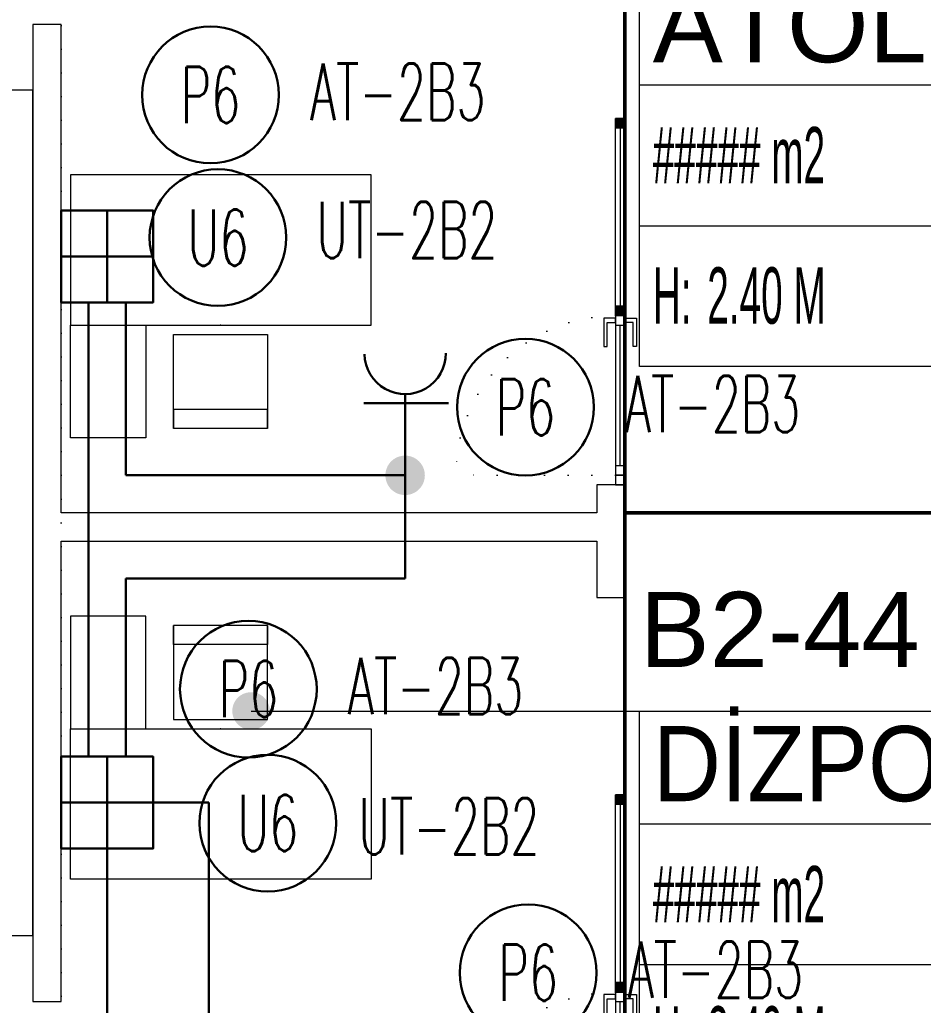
# Model space of a CAD drawing. Header units: metres. Extents: x -13194 to 152406, y -14653 to 29421.
# Drawn here: x 4418 to 4899, y 3378 to 3902 of the extents above; entities that cross this region are included whole.
import ezdxf
from ezdxf.enums import TextEntityAlignment as Align

# ---------------------------------------------------------------- set-up
doc = ezdxf.new("R2010")
doc.units = ezdxf.units.M
doc.header["$LTSCALE"] = 100
doc.header["$MEASUREMENT"] = 0
for name, pattern in [('DOT2', [0.125, 0, -0.125]), ('DOT5', [0.75, 0, -0.75]), ('HIDDEN', [0.375, 0.25, -0.125])]:
    doc.linetypes.add(name, pattern=pattern)
doc.layers.get('0').update_dxf_attribs({"color": 9, "lineweight": 9})
for name, color, linetype, lineweight in [('00', 9, 'Continuous', 9), ('05', 9, 'Continuous', 9), ('06B', 9, 'Continuous', 9), ('06D', 9, 'Continuous', 9), ('10', 9, 'Continuous', 9), ('15', 9, 'Continuous', 9), ('20', 9, 'DOT2', 9), ('21_mahal200', 9, 'Continuous', 9), ('E-DUVARA MONTE PRİZ KUTUSU', 7, 'Continuous', 30), ('E-KABLO', 7, 'Continuous', 30), ('E-LINYE', 7, 'Continuous', 30), ('E-PRİZ', 7, 'Continuous', 30)]:
    doc.layers.add(name, color=color, linetype=linetype, lineweight=lineweight)
doc.styles.add('Arial', font='arial.ttf', dxfattribs={"height": 2.5})
doc.styles.add('E-YAZI', font='txttw.shx')
doc.styles.add('MuuM_TEXT-STANDART', font='ARIALN.TTF')
doc.dimstyles.new('MuuM_DIM200', dxfattribs={"dimscale": 20, "dimtxt": 2, "dimasz": 1, "dimexe": 1, "dimexo": 1, "dimgap": 1, "dimtad": 1, "dimdec": 1, "dimrnd": 0.5, "dimdsep": 46, "dimtxsty": 'MuuM_TEXT-STANDART', "dimblk": 'ARCHTICK', "dimcen": 0, "dimdle": 0.15, "dimclrd": 256, "dimclre": 256, "dimclrt": 256, "dimadec": 0, "dimazin": 0, "dimtfac": 5, "dimtdec": 1, "dimtix": 1, "dimtmove": 2, "dimatfit": 3, "dimldrblk": 'DOT', "dimfxl": 3, "dimfxlon": 1, "dimtolj": 1, "dimlwd": -1, "dimlwe": -1, "dimarcsym": 0})

# ---------------------------------------------------------------- blocks, each defined once
blk = doc.blocks.new('10_DUVARA MONTE PRİZ KUTUSU')
at = {"layer": 'E-DUVARA MONTE PRİZ KUTUSU', "color": 4}
for p, q in [((0, 24.48), (0, -24.48)), ((24.48, 0), (-24.48, 0))]:
    blk.add_line(p, q, dxfattribs=at)
blk.add_lwpolyline([(-24.48, -24.48), (24.48, -24.48), (24.48, 24.48), (-24.48, 24.48)], close=True, dxfattribs=at)
blk = doc.blocks.new('100_PRİZ')
at = {"layer": 'E-PRİZ', "color": 4}
for p, q in [((0, 2.4), (0, 0)), ((-1.223, 2.136), (1.279, 2.136))]:
    blk.add_line(p, q, dxfattribs=at)
blk.add_arc((0, 3.6), 1.2, 180.7551, 0.7551, dxfattribs=at)
blk = doc.blocks.new('p-işyeri')
at = {"color": 0, "const_width": 2}
blk.add_lwpolyline([(200, 0), (200, 700), (-200, 700), (-200, 0)], close=True, dxfattribs=at)
blk = doc.blocks.new('p-sandalye-03')
for points in [[(-5, -25.14), (-5, 24.86), (-55, 24.86), (-55, -25.14), (-5, -25.14)], [(-55, 24.86), (-45, 24.86), (-45, -25.14), (-55, -25.14)]]:
    blk.add_lwpolyline(points)
blk.add_point((0, -0.14))
blk = doc.blocks.new('m-calisma unitesi 02')
at = {"ltscale": 0.5}
blk.add_lwpolyline([(-160, 140), (-160, 80), (-120, 80), (-120, 140)], close=True, dxfattribs=at)
blk.add_lwpolyline([(0, 80), (0, 0), (-160, 0), (-160, 80)], close=True)
at = {"linetype": 'DOT5'}
blk.add_lwpolyline([(-160, 80), (-160, 80)], dxfattribs=at)
at = {"rotation": 270}
blk.add_blockref('p-sandalye-03', (-80, 80), dxfattribs=at)
blk = doc.blocks.new('prf-10x10')
blk.add_lwpolyline([(-5, -5), (5, -5), (5, 5), (-5, 5)], close=True)
at = {"color": 255}
blk.add_solid([(-5, -5), (5, -5), (-5, 5), (5, 5)], dxfattribs=at)
at = {"layer": '10'}
blk.add_point((0, 0), dxfattribs=at)
blk = doc.blocks.new('*U491')
at = {"layer": '06D'}
blk.add_lwpolyline([(-2.5, 105), (2.5, 105), (2.5, 0), (-2.5, 0)], close=True, dxfattribs=at)
at = {"layer": '15'}
blk.add_lwpolyline([(0, 100), (0, 5)], dxfattribs=at)
at = {"layer": '10', "xscale": 0.5, "yscale": 0.5, "rotation": 90}
for p in [(0, 102.5), (0, 2.5)]:
    blk.add_blockref('prf-10x10', p, dxfattribs=at)
blk = doc.blocks.new('p-al-01')
at = {"layer": '06B'}
for points in [[(27.05, 4.35), (27.05, 10.6), (42.05, 10.6), (42.05, 8.72), (29.3, 8.72), (29.3, 8.72), (29.3, 4.35), (27.05, 4.35)], [(27.05, -0.65), (27.05, -6.9), (42.05, -6.9), (42.05, -5.03), (29.3, -5.03), (29.3, -5.03), (29.3, -0.65), (27.05, -0.65)]]:
    blk.add_lwpolyline(points, dxfattribs=at)
at = {"layer": '06D'}
for p, q in [((115.67, 4.35), (28.8, 4.35)), ((28.8, -0.65), (115.67, -0.65))]:
    blk.add_line(p, q, dxfattribs=at)
at = {"layer": '10'}
for points in [[(25.67, -0.65), (25.67, 4.35), (20.67, 4.35), (20.67, -0.65)], [(30.67, -0.65), (30.67, 4.35), (25.67, 4.35), (25.67, -0.65)], [(110.67, -0.65), (110.67, 4.35), (105.67, 4.35), (105.67, -0.65)], [(115.67, -0.65), (115.67, 4.35), (110.67, 4.35), (110.67, -0.65)]]:
    blk.add_lwpolyline(points, close=True, dxfattribs=at)
at = {"layer": '15'}
blk.add_lwpolyline([(105.67, 1.85), (30.67, 1.85)], dxfattribs=at)
at = {"layer": '20'}
blk.add_lwpolyline([(110.67, -0.65), (110.67, -85.65)], dxfattribs=at)
blk.add_arc((110.67, -0.65), 85, 180, 270, dxfattribs=at)
blk = doc.blocks.new('p-birim')
blk.add_lwpolyline([(0, 0), (1, 0), (1, 1), (0, 1)], close=True)
blk = doc.blocks.new('_ArchTick')
at = {"color": 0, "linetype": 'ByBlock', "const_width": 0.15}
blk.add_lwpolyline([(-0.5, -0.5), (0.5, 0.5)], dxfattribs=at)
blk = doc.blocks.new('_Dot')
at = {"color": 0, "linetype": 'ByBlock', "lineweight": -2}
blk.add_line((-0.5, 0), (-1, 0), dxfattribs=at)
at = {"color": 0, "linetype": 'ByBlock', "const_width": 0.5}
blk.add_lwpolyline([(-0.25, 0, 1), (0.25, 0, 1)], format="xyb", close=True, dxfattribs=at)
blk = doc.blocks.new('0_roomno2')
blk.add_lwpolyline([(19.375, -10.5), (0, -10.5), (0, 0), (19.375, 0)], close=True)
for points in [[(0, -3), (19.375, -3)], [(8.125, -3), (8.125, -10.5)], [(11.875, -3), (11.875, -10.5)], [(15.625, -3), (15.625, -10.5)], [(0, -6.75), (8.125, -6.75)]]:
    blk.add_lwpolyline(points)
at = {"style": 'MuuM_TEXT-STANDART', "width": 0.6}
blk.add_text('H:', height=1.5, dxfattribs=at).set_placement((0.35, -8.608), align=Align.MIDDLE_LEFT)
at = {"style": 'Arial'}
blk.add_attdef('ODANO', (0, 1.17), '', height=2, dxfattribs=at)
blk.add_attdef('MEKANADI', text='', height=2, dxfattribs=at).set_placement((0.35, -3), align=Align.BOTTOM_LEFT)
at = {"style": 'MuuM_TEXT-STANDART', "width": 0.6}
for tag, p in [('YER01', (10, -4.5)), ('TAVAN01', (13.75, -4.5)), ('DUVAR01', (17.5, -4.5)), ('YER02', (10, -6.75)), ('TAVAN02', (13.75, -6.75)), ('DUVAR02', (17.5, -6.75)), ('YER03', (10, -9)), ('TAVAN03', (13.75, -9)), ('DUVAR03', (17.5, -9))]:
    blk.add_attdef(tag, text='', height=1.5, dxfattribs=at).set_placement(p, align=Align.MIDDLE_CENTER)
for tag, p in [('M2', (0.35, -4.875)), ('TEMIZTAVANYUKSEKLIGI', (1.8, -8.608))]:
    blk.add_attdef(tag, text='', height=1.5, dxfattribs=at).set_placement(p, align=Align.MIDDLE_LEFT)
blk = doc.blocks.new('2.bod.Mimari')
at = {"layer": '00'}
blk.add_lwpolyline([(4440, -5250), (4440, -5005), (4725, -5005), (4725, -5035), (4740, -5035), (4740, -4975), (4725, -4975), (4725, -4990), (4440, -4990), (4440, -4730), (4425, -4730), (4425, -5250), (4425, -5250), (4440, -5250), (4440, -5250)], close=True, dxfattribs=at)
at = {"layer": '20'}
blk.add_lwpolyline([(3660, -6230), (4440, -6230), (4440, -4550), (3660, -4550)], close=True, dxfattribs=at)
for p in [(4737.5, -4885), (4737.5, -5245)]:
    blk.add_blockref('*U491', p)
at = {"rotation": 270}
for p in [(4735.65, -4859.33), (4735.65, -5219.33)]:
    blk.add_blockref('p-al-01', p, dxfattribs=at)
at = {"layer": '05', "xscale": 60, "yscale": 450}
blk.add_blockref('p-birim', (4365, -5215), dxfattribs=at)
at = {"layer": '05', "xscale": -1, "rotation": 180}
blk.add_blockref('m-calisma unitesi 02', (4605, -4810), dxfattribs=at)
at = {"layer": '05'}
blk.add_blockref('m-calisma unitesi 02', (4605, -5185), dxfattribs=at)
at = {"layer": '06D', "color": 89, "linetype": 'HIDDEN', "true_color": 0x2e4d23, "rotation": 90}
for p in [(5440, -4790), (5440, -5190)]:
    blk.add_blockref('p-işyeri', p, dxfattribs=at)
at = {"layer": '21_mahal200'}
ref = blk.add_blockref('0_roomno2', (4747.86, -4702.13), dxfattribs=dict(at, xscale=20, yscale=20, zscale=20))
ref.add_attrib('ODANO', 'B2-43', (4747.86, -4678.73), dxfattribs={"layer": '0', "height": 40, "style": 'Arial'})
ref.add_attrib('MEKANADI', 'ATÖLYE ŞEFİ', dxfattribs={"layer": '0', "height": 40, "style": 'Arial'}).set_placement((4754.86, -4762.13), align=Align.BOTTOM_LEFT)
ref.add_attrib('M2', '##### m2', dxfattribs={"layer": '0', "height": 30, "style": 'MuuM_TEXT-STANDART', "width": 0.6}).set_placement((4754.86, -4799.63), align=Align.MIDDLE_LEFT)
ref.add_attrib('TEMIZTAVANYUKSEKLIGI', '2.40 M', dxfattribs={"layer": '0', "height": 30, "style": 'MuuM_TEXT-STANDART', "width": 0.6}).set_placement((4783.86, -4874.29), align=Align.MIDDLE_LEFT)
ref.add_attrib('YER01', 'Y02', dxfattribs={"layer": '0', "height": 30, "style": 'MuuM_TEXT-STANDART', "width": 0.6}).set_placement((4947.86, -4792.13), align=Align.MIDDLE_CENTER)
ref.add_attrib('TAVAN01', 'T05', dxfattribs={"layer": '0', "height": 30, "style": 'MuuM_TEXT-STANDART', "width": 0.6}).set_placement((5022.86, -4792.13), align=Align.MIDDLE_CENTER)
ref.add_attrib('DUVAR01', 'D02', dxfattribs={"layer": '0', "height": 30, "style": 'MuuM_TEXT-STANDART', "width": 0.6}).set_placement((5097.86, -4792.13), align=Align.MIDDLE_CENTER)
ref.add_attrib('TAVAN02', 'T09', dxfattribs={"layer": '0', "height": 30, "style": 'MuuM_TEXT-STANDART', "width": 0.6}).set_placement((5022.86, -4837.13), align=Align.MIDDLE_CENTER)
ref.add_attrib('DUVAR02', 'D07', dxfattribs={"layer": '0', "height": 30, "style": 'MuuM_TEXT-STANDART', "width": 0.6}).set_placement((5097.86, -4837.13), align=Align.MIDDLE_CENTER)
ref = blk.add_blockref('0_roomno2', (4747.86, -5095.44), dxfattribs=dict(at, xscale=20, yscale=20, zscale=20))
ref.add_attrib('ODANO', 'B2-44', (4747.86, -5072.04), dxfattribs={"layer": '0', "height": 40, "style": 'Arial'})
ref.add_attrib('MEKANADI', 'DİZPOZİSYON', dxfattribs={"layer": '0', "height": 40, "style": 'Arial', "width": 0.9}).set_placement((4754.86, -5155.44), align=Align.BOTTOM_LEFT)
ref.add_attrib('M2', '##### m2', dxfattribs={"layer": '0', "height": 30, "style": 'MuuM_TEXT-STANDART', "width": 0.6}).set_placement((4754.86, -5192.94), align=Align.MIDDLE_LEFT)
ref.add_attrib('TEMIZTAVANYUKSEKLIGI', '2.40 M', dxfattribs={"layer": '0', "height": 30, "style": 'MuuM_TEXT-STANDART', "width": 0.6}).set_placement((4783.86, -5267.6), align=Align.MIDDLE_LEFT)
ref.add_attrib('YER01', 'Y02', dxfattribs={"layer": '0', "height": 30, "style": 'MuuM_TEXT-STANDART', "width": 0.6}).set_placement((4947.86, -5185.44), align=Align.MIDDLE_CENTER)
ref.add_attrib('TAVAN01', 'T05', dxfattribs={"layer": '0', "height": 30, "style": 'MuuM_TEXT-STANDART', "width": 0.6}).set_placement((5022.86, -5185.44), align=Align.MIDDLE_CENTER)
ref.add_attrib('DUVAR01', 'D02', dxfattribs={"layer": '0', "height": 30, "style": 'MuuM_TEXT-STANDART', "width": 0.6}).set_placement((5097.86, -5185.44), align=Align.MIDDLE_CENTER)
ref.add_attrib('TAVAN02', 'T09', dxfattribs={"layer": '0', "height": 30, "style": 'MuuM_TEXT-STANDART', "width": 0.6}).set_placement((5022.86, -5230.44), align=Align.MIDDLE_CENTER)
ref.add_attrib('DUVAR02', 'D07', dxfattribs={"layer": '0', "height": 30, "style": 'MuuM_TEXT-STANDART', "width": 0.6}).set_placement((5097.86, -5230.44), align=Align.MIDDLE_CENTER)
blk.add_leader([(4541.07, -5095.44), (4747.86, -5095.44)], dimstyle='MuuM_DIM200', override={"dimasz": 1, "dimfxl": 10}, dxfattribs=at)

msp = doc.modelspace()

# ---------------------------------------------------------------- linework, layer by layer
at = {"layer": 'E-KABLO', "color": 4}
for p, q in [((4454.48, 3752), (4454.48, 3510.31)), ((4488.96, 3485.83), (4518.66, 3485.83)), ((4518.66, 2538.17), (4518.66, 3485.83))]:
    msp.add_line(p, q, dxfattribs=at)
at = {"layer": 'E-KABLO', "color": 6}
for p, q in [((4474.48, 3752), (4474.48, 3660)), ((4623.05, 3660), (4474.48, 3660)), ((4623.05, 3660), (4623.05, 3605)), ((4474.48, 3605), (4474.48, 3510.31)), ((4623.05, 3605), (4474.48, 3605)), ((4464.48, 3461.35), (4464.48, 3300))]:
    msp.add_line(p, q, dxfattribs=at)
at = {"layer": 'E-KABLO', "color": 4, "const_width": 10.5}
msp.add_lwpolyline([(4617.8, 3660, 1), (4628.3, 3660, 1)], format="xyb", close=True, dxfattribs=at)
at = {"layer": 'E-LINYE', "color": 7, "linetype": 'Continuous'}
for centre in [(4519.45, 3862.46), (4523.45, 3786.52), (4687.06, 3696.25), (4539.62, 3546.2), (4549.94, 3474.89), (4688.54, 3395.22)]:
    msp.add_circle(centre, 36.38, dxfattribs=at)

# ---------------------------------------------------------------- block references
msp.add_blockref('2.bod.Mimari', (0, 8630))
at = {"layer": 'E-DUVARA MONTE PRİZ KUTUSU', "color": 3, "xscale": -1, "rotation": 180}
for p in [(4464.48, 3776.48), (4464.48, 3485.83)]:
    msp.add_blockref('10_DUVARA MONTE PRİZ KUTUSU', p, dxfattribs=at)
at = {"layer": 'E-PRİZ', "xscale": 18, "yscale": 18, "zscale": 18}
msp.add_blockref('100_PRİZ', (4623.05, 3660), dxfattribs=at)

# ---------------------------------------------------------------- texts
at = {"layer": 'E-LINYE', "color": 3, "linetype": 'Continuous', "style": 'E-YAZI', "width": 0.6}
for s, p in [('P6', (4519.45, 3862.46)), ('AT-2B3', (4619.08, 3864.12)), ('UT-2B2', (4623.96, 3790.52)), ('U6', (4523.45, 3786.52)), ('P6', (4687.06, 3696.25)), ('AT-2B3', (4786.69, 3697.9)), ('AT-2B3', (4639.26, 3547.86)), ('P6', (4539.62, 3546.2)), ('U6', (4549.94, 3474.89)), ('UT-2B2', (4646.3, 3473.14)), ('P6', (4688.54, 3395.22)), ('AT-2B3', (4788.18, 3396.88))]:
    msp.add_text(s, height=30, dxfattribs=at).set_placement(p, align=Align.MIDDLE_CENTER)

doc.saveas('drawing.dxf')
